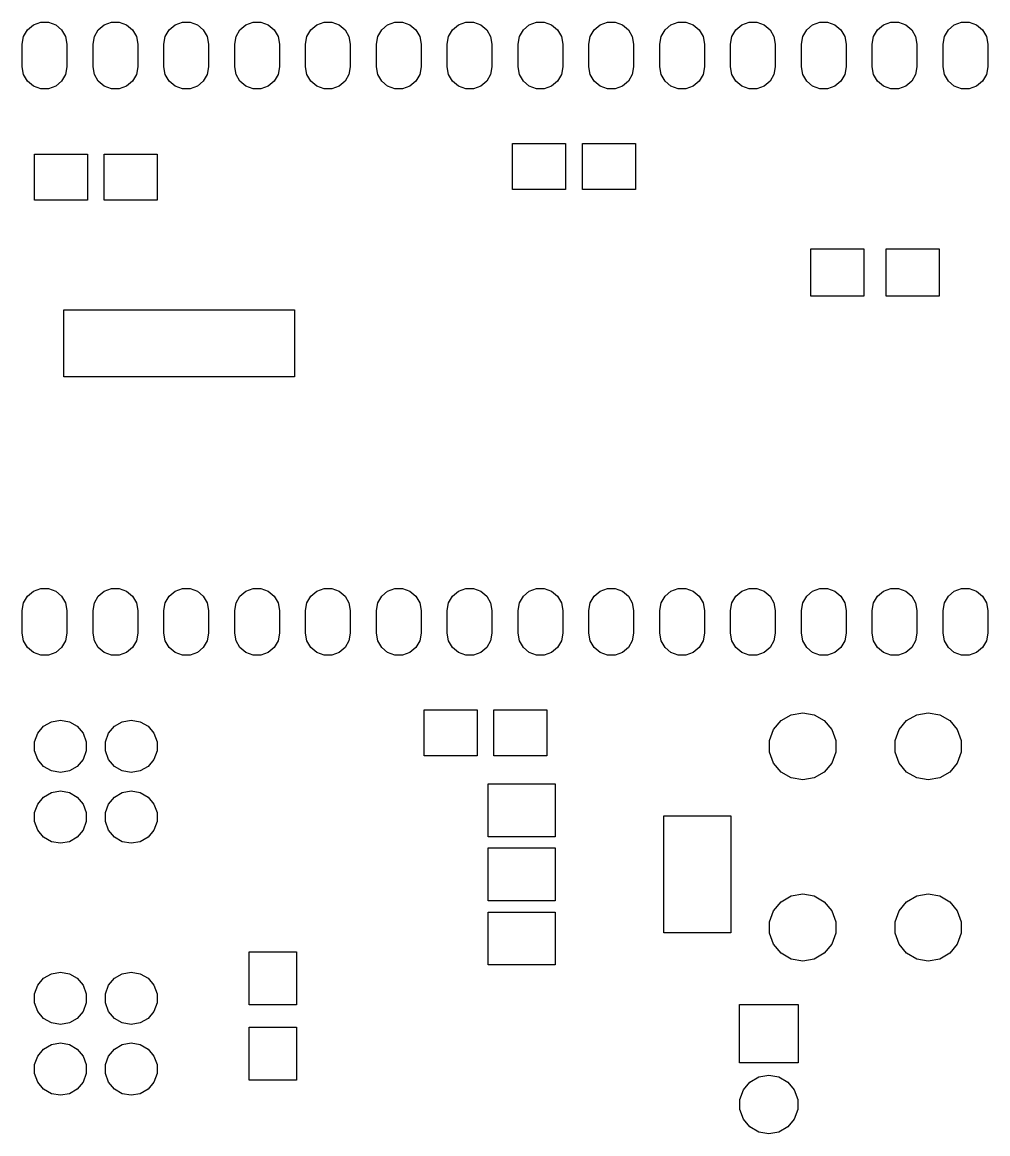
# Model space of a CAD drawing. Extents: x 97.7 to 162.8, y -112.8 to -72.9.
# Drawn here: x 128.17 to 162.79, y -112.81 to -72.93 of the extents above; entities that cross this region are included whole.
import ezdxf

# ---------------------------------------------------------------- set-up
doc = ezdxf.new("R2010")
doc.units = 0
doc.header["$MEASUREMENT"] = 0
doc.layers.add('BLACK', color=7, linetype='CONTINUOUS')

msp = doc.modelspace()

# ---------------------------------------------------------------- linework, layer by layer
at = {"layer": 'Black'}
for p, q in [((128.571, -73.0276), (128.833, -72.9326)), ((128.833, -72.9326), (129.11, -72.9326)), ((129.11, -72.9326), (129.371, -73.0276)), ((131.112, -73.0276), (131.373, -72.9326)), ((131.373, -72.9326), (131.65, -72.9326)), ((131.65, -72.9326), (131.911, -73.0276)), ((133.651, -73.0276), (133.913, -72.9326)), ((133.913, -72.9326), (134.19, -72.9326)), ((134.19, -72.9326), (134.451, -73.0276)), ((136.191, -73.0276), (136.453, -72.9326)), ((136.453, -72.9326), (136.73, -72.9326)), ((136.73, -72.9326), (136.992, -73.0276)), ((138.731, -73.0276), (138.993, -72.9326)), ((138.993, -72.9326), (139.27, -72.9326)), ((139.27, -72.9326), (139.531, -73.0276)), ((141.272, -73.0276), (141.533, -72.9326)), ((141.533, -72.9326), (141.81, -72.9326)), ((141.81, -72.9326), (142.071, -73.0276)), ((143.811, -73.0276), (144.073, -72.9326)), ((144.073, -72.9326), (144.35, -72.9326)), ((144.35, -72.9326), (144.612, -73.0276)), ((146.351, -73.0276), (146.613, -72.9326)), ((146.613, -72.9326), (146.89, -72.9326)), ((146.89, -72.9326), (147.151, -73.0276)), ((148.891, -73.0276), (149.153, -72.9326)), ((149.153, -72.9326), (149.43, -72.9326)), ((149.43, -72.9326), (149.691, -73.0276)), ((151.431, -73.0276), (151.693, -72.9326)), ((151.693, -72.9326), (151.97, -72.9326)), ((151.97, -72.9326), (152.231, -73.0276)), ((153.971, -73.0276), (154.233, -72.9326)), ((154.233, -72.9326), (154.51, -72.9326)), ((154.51, -72.9326), (154.772, -73.0276)), ((156.511, -73.0276), (156.773, -72.9326)), ((156.773, -72.9326), (157.05, -72.9326)), ((157.05, -72.9326), (157.311, -73.0276)), ((159.052, -73.0276), (159.313, -72.9326)), ((159.313, -72.9326), (159.59, -72.9326)), ((159.59, -72.9326), (159.851, -73.0276)), ((161.591, -73.0276), (161.853, -72.9326)), ((161.853, -72.9326), (162.13, -72.9326)), ((162.13, -72.9326), (162.391, -73.0276)), ((128.22, -73.4468), (128.359, -73.2062)), ((128.359, -73.2062), (128.571, -73.0276)), ((129.371, -73.0276), (129.584, -73.2062)), ((129.584, -73.2062), (129.723, -73.4468)), ((130.76, -73.4468), (130.899, -73.2062)), ((130.899, -73.2062), (131.112, -73.0276)), ((131.911, -73.0276), (132.124, -73.2062)), ((132.124, -73.2062), (132.263, -73.4468)), ((133.3, -73.4468), (133.439, -73.2062)), ((133.439, -73.2062), (133.651, -73.0276)), ((134.451, -73.0276), (134.664, -73.2062)), ((134.664, -73.2062), (134.803, -73.4468)), ((135.84, -73.4468), (135.979, -73.2062)), ((135.979, -73.2062), (136.191, -73.0276)), ((136.992, -73.0276), (137.204, -73.2062)), ((137.204, -73.2062), (137.343, -73.4468)), ((138.38, -73.4468), (138.519, -73.2062)), ((138.519, -73.2062), (138.731, -73.0276)), ((139.531, -73.0276), (139.744, -73.2062)), ((139.744, -73.2062), (139.883, -73.4468)), ((140.92, -73.4468), (141.059, -73.2062)), ((141.059, -73.2062), (141.272, -73.0276)), ((142.071, -73.0276), (142.284, -73.2062)), ((142.284, -73.2062), (142.423, -73.4468)), ((143.46, -73.4468), (143.599, -73.2062)), ((143.599, -73.2062), (143.811, -73.0276)), ((144.612, -73.0276), (144.824, -73.2062)), ((144.824, -73.2062), (144.963, -73.4468)), ((146, -73.4468), (146.139, -73.2062)), ((146.139, -73.2062), (146.351, -73.0276)), ((147.151, -73.0276), (147.364, -73.2062)), ((147.364, -73.2062), (147.503, -73.4468)), ((148.54, -73.4468), (148.679, -73.2062)), ((148.679, -73.2062), (148.891, -73.0276)), ((149.691, -73.0276), (149.904, -73.2062)), ((149.904, -73.2062), (150.043, -73.4468)), ((151.08, -73.4468), (151.219, -73.2062)), ((151.219, -73.2062), (151.431, -73.0276)), ((152.231, -73.0276), (152.444, -73.2062)), ((152.444, -73.2062), (152.583, -73.4468)), ((153.62, -73.4468), (153.759, -73.2062)), ((153.759, -73.2062), (153.971, -73.0276)), ((154.772, -73.0276), (154.984, -73.2062)), ((154.984, -73.2062), (155.123, -73.4468)), ((156.16, -73.4468), (156.299, -73.2062)), ((156.299, -73.2062), (156.511, -73.0276)), ((157.311, -73.0276), (157.524, -73.2062)), ((157.524, -73.2062), (157.663, -73.4468)), ((158.7, -73.4468), (158.839, -73.2062)), ((158.839, -73.2062), (159.052, -73.0276)), ((159.851, -73.0276), (160.064, -73.2062)), ((160.064, -73.2062), (160.203, -73.4468)), ((161.24, -73.4468), (161.379, -73.2062)), ((161.379, -73.2062), (161.591, -73.0276)), ((162.391, -73.0276), (162.604, -73.2062)), ((162.604, -73.2062), (162.743, -73.4468)), ((128.171, -73.7204), (128.22, -73.4468)), ((128.171, -74.5296), (128.171, -73.7204)), ((129.723, -73.4468), (129.772, -73.7204)), ((129.772, -73.7204), (129.772, -74.5296)), ((130.712, -73.7204), (130.76, -73.4468)), ((130.712, -74.5296), (130.712, -73.7204)), ((132.263, -73.4468), (132.311, -73.7204)), ((132.311, -73.7204), (132.311, -74.5296)), ((133.251, -73.7204), (133.3, -73.4468)), ((133.251, -74.5296), (133.251, -73.7204)), ((134.803, -73.4468), (134.851, -73.7204)), ((134.851, -73.7204), (134.851, -74.5296)), ((135.791, -73.7204), (135.84, -73.4468)), ((135.791, -74.5296), (135.791, -73.7204)), ((137.343, -73.4468), (137.392, -73.7204)), ((137.392, -73.7204), (137.392, -74.5296)), ((138.332, -73.7204), (138.38, -73.4468)), ((138.332, -74.5296), (138.332, -73.7204)), ((139.883, -73.4468), (139.931, -73.7204)), ((139.931, -73.7204), (139.931, -74.5296)), ((140.871, -73.7204), (140.92, -73.4468)), ((140.871, -74.5296), (140.871, -73.7204)), ((142.423, -73.4468), (142.471, -73.7204)), ((142.471, -73.7204), (142.471, -74.5296)), ((143.411, -73.7204), (143.46, -73.4468)), ((143.411, -74.5296), (143.411, -73.7204)), ((144.963, -73.4468), (145.011, -73.7204)), ((145.011, -73.7204), (145.011, -74.5296)), ((145.951, -73.7204), (146, -73.4468)), ((145.951, -74.5296), (145.951, -73.7204)), ((147.503, -73.4468), (147.552, -73.7204)), ((147.552, -73.7204), (147.552, -74.5296)), ((148.492, -73.7204), (148.54, -73.4468)), ((148.492, -74.5296), (148.492, -73.7204)), ((150.043, -73.4468), (150.091, -73.7204)), ((150.091, -73.7204), (150.091, -74.5296)), ((151.031, -73.7204), (151.08, -73.4468)), ((151.031, -74.5296), (151.031, -73.7204)), ((152.583, -73.4468), (152.631, -73.7204)), ((152.631, -73.7204), (152.631, -74.5296)), ((153.571, -73.7204), (153.62, -73.4468)), ((153.571, -74.5296), (153.571, -73.7204)), ((155.123, -73.4468), (155.171, -73.7204)), ((155.171, -73.7204), (155.171, -74.5296)), ((156.112, -73.7204), (156.16, -73.4468)), ((156.112, -74.5296), (156.112, -73.7204)), ((157.663, -73.4468), (157.712, -73.7204)), ((157.712, -73.7204), (157.712, -74.5296)), ((158.651, -73.7204), (158.7, -73.4468)), ((158.651, -74.5296), (158.651, -73.7204)), ((160.203, -73.4468), (160.251, -73.7204)), ((160.251, -73.7204), (160.251, -74.5296)), ((161.191, -73.7204), (161.24, -73.4468)), ((161.191, -74.5296), (161.191, -73.7204)), ((162.743, -73.4468), (162.791, -73.7204)), ((162.791, -73.7204), (162.791, -74.5296)), ((128.22, -74.8032), (128.171, -74.5296)), ((129.772, -74.5296), (129.723, -74.8032)), ((130.76, -74.8032), (130.712, -74.5296)), ((132.311, -74.5296), (132.263, -74.8032)), ((133.3, -74.8032), (133.251, -74.5296)), ((134.851, -74.5296), (134.803, -74.8032)), ((135.84, -74.8032), (135.791, -74.5296)), ((137.392, -74.5296), (137.343, -74.8032)), ((138.38, -74.8032), (138.332, -74.5296)), ((139.931, -74.5296), (139.883, -74.8032)), ((140.92, -74.8032), (140.871, -74.5296)), ((142.471, -74.5296), (142.423, -74.8032)), ((143.46, -74.8032), (143.411, -74.5296)), ((145.011, -74.5296), (144.963, -74.8032)), ((146, -74.8032), (145.951, -74.5296)), ((147.552, -74.5296), (147.503, -74.8032)), ((148.54, -74.8032), (148.492, -74.5296)), ((150.091, -74.5296), (150.043, -74.8032)), ((151.08, -74.8032), (151.031, -74.5296)), ((152.631, -74.5296), (152.583, -74.8032)), ((153.62, -74.8032), (153.571, -74.5296)), ((155.171, -74.5296), (155.123, -74.8032)), ((156.16, -74.8032), (156.112, -74.5296)), ((157.712, -74.5296), (157.663, -74.8032)), ((158.7, -74.8032), (158.651, -74.5296)), ((160.251, -74.5296), (160.203, -74.8032)), ((161.24, -74.8032), (161.191, -74.5296)), ((162.791, -74.5296), (162.743, -74.8032)), ((128.359, -75.0438), (128.22, -74.8032)), ((129.723, -74.8032), (129.584, -75.0438)), ((130.899, -75.0438), (130.76, -74.8032)), ((132.263, -74.8032), (132.124, -75.0438)), ((133.439, -75.0438), (133.3, -74.8032)), ((134.803, -74.8032), (134.664, -75.0438)), ((135.979, -75.0438), (135.84, -74.8032)), ((137.343, -74.8032), (137.204, -75.0438)), ((138.519, -75.0438), (138.38, -74.8032)), ((139.883, -74.8032), (139.744, -75.0438)), ((141.059, -75.0438), (140.92, -74.8032)), ((142.423, -74.8032), (142.284, -75.0438)), ((143.599, -75.0438), (143.46, -74.8032)), ((144.963, -74.8032), (144.824, -75.0438)), ((146.139, -75.0438), (146, -74.8032)), ((147.503, -74.8032), (147.364, -75.0438)), ((148.679, -75.0438), (148.54, -74.8032)), ((150.043, -74.8032), (149.904, -75.0438)), ((151.219, -75.0438), (151.08, -74.8032)), ((152.583, -74.8032), (152.444, -75.0438)), ((153.759, -75.0438), (153.62, -74.8032)), ((155.123, -74.8032), (154.984, -75.0438)), ((156.299, -75.0438), (156.16, -74.8032)), ((157.663, -74.8032), (157.524, -75.0438)), ((158.839, -75.0438), (158.7, -74.8032)), ((160.203, -74.8032), (160.064, -75.0438)), ((161.379, -75.0438), (161.24, -74.8032)), ((162.743, -74.8032), (162.604, -75.0438)), ((128.571, -75.2224), (128.359, -75.0438)), ((128.833, -75.3174), (128.571, -75.2224)), ((129.11, -75.3174), (128.833, -75.3174)), ((129.371, -75.2224), (129.11, -75.3174)), ((129.584, -75.0438), (129.371, -75.2224)), ((131.112, -75.2224), (130.899, -75.0438)), ((131.373, -75.3174), (131.112, -75.2224)), ((131.65, -75.3174), (131.373, -75.3174)), ((131.911, -75.2224), (131.65, -75.3174)), ((132.124, -75.0438), (131.911, -75.2224)), ((133.651, -75.2224), (133.439, -75.0438)), ((133.913, -75.3174), (133.651, -75.2224)), ((134.19, -75.3174), (133.913, -75.3174)), ((134.451, -75.2224), (134.19, -75.3174)), ((134.664, -75.0438), (134.451, -75.2224)), ((136.191, -75.2224), (135.979, -75.0438)), ((136.453, -75.3174), (136.191, -75.2224)), ((136.73, -75.3174), (136.453, -75.3174)), ((136.992, -75.2224), (136.73, -75.3174)), ((137.204, -75.0438), (136.992, -75.2224)), ((138.731, -75.2224), (138.519, -75.0438)), ((138.993, -75.3174), (138.731, -75.2224)), ((139.27, -75.3174), (138.993, -75.3174)), ((139.531, -75.2224), (139.27, -75.3174)), ((139.744, -75.0438), (139.531, -75.2224)), ((141.272, -75.2224), (141.059, -75.0438)), ((141.533, -75.3174), (141.272, -75.2224)), ((141.81, -75.3174), (141.533, -75.3174)), ((142.071, -75.2224), (141.81, -75.3174)), ((142.284, -75.0438), (142.071, -75.2224)), ((143.811, -75.2224), (143.599, -75.0438)), ((144.073, -75.3174), (143.811, -75.2224)), ((144.35, -75.3174), (144.073, -75.3174)), ((144.612, -75.2224), (144.35, -75.3174)), ((144.824, -75.0438), (144.612, -75.2224)), ((146.351, -75.2224), (146.139, -75.0438)), ((146.613, -75.3174), (146.351, -75.2224)), ((146.89, -75.3174), (146.613, -75.3174)), ((147.151, -75.2224), (146.89, -75.3174)), ((147.364, -75.0438), (147.151, -75.2224)), ((148.891, -75.2224), (148.679, -75.0438)), ((149.153, -75.3174), (148.891, -75.2224)), ((149.43, -75.3174), (149.153, -75.3174)), ((149.691, -75.2224), (149.43, -75.3174)), ((149.904, -75.0438), (149.691, -75.2224)), ((151.431, -75.2224), (151.219, -75.0438)), ((151.693, -75.3174), (151.431, -75.2224)), ((151.97, -75.3174), (151.693, -75.3174)), ((152.231, -75.2224), (151.97, -75.3174)), ((152.444, -75.0438), (152.231, -75.2224)), ((153.971, -75.2224), (153.759, -75.0438)), ((154.233, -75.3174), (153.971, -75.2224)), ((154.51, -75.3174), (154.233, -75.3174)), ((154.772, -75.2224), (154.51, -75.3174)), ((154.984, -75.0438), (154.772, -75.2224)), ((156.511, -75.2224), (156.299, -75.0438)), ((156.773, -75.3174), (156.511, -75.2224)), ((157.05, -75.3174), (156.773, -75.3174)), ((157.311, -75.2224), (157.05, -75.3174)), ((157.524, -75.0438), (157.311, -75.2224)), ((159.052, -75.2224), (158.839, -75.0438)), ((159.313, -75.3174), (159.052, -75.2224)), ((159.59, -75.3174), (159.313, -75.3174)), ((159.851, -75.2224), (159.59, -75.3174)), ((160.064, -75.0438), (159.851, -75.2224)), ((161.591, -75.2224), (161.379, -75.0438)), ((161.853, -75.3174), (161.591, -75.2224)), ((162.13, -75.3174), (161.853, -75.3174)), ((162.391, -75.2224), (162.13, -75.3174)), ((162.604, -75.0438), (162.391, -75.2224)), ((145.755, -78.93), (145.755, -77.28)), ((145.755, -77.28), (147.655, -77.28)), ((147.655, -77.28), (147.655, -78.93)), ((148.255, -78.93), (148.255, -77.28)), ((148.255, -77.28), (150.155, -77.28)), ((150.155, -77.28), (150.155, -78.93)), ((128.61, -79.311), (128.61, -77.661)), ((128.61, -77.661), (130.51, -77.661)), ((130.51, -77.661), (130.51, -79.311)), ((131.11, -79.311), (131.11, -77.661)), ((131.11, -77.661), (133.01, -77.661)), ((133.01, -77.661), (133.01, -79.311)), ((147.655, -78.93), (145.755, -78.93)), ((150.155, -78.93), (148.255, -78.93)), ((130.51, -79.311), (128.61, -79.311)), ((133.01, -79.311), (131.11, -79.311)), ((156.45, -82.765), (156.45, -81.065)), ((156.45, -81.065), (158.35, -81.065)), ((158.35, -81.065), (158.35, -82.765)), ((159.15, -82.765), (159.15, -81.065)), ((159.15, -81.065), (161.05, -81.065)), ((161.05, -81.065), (161.05, -82.765)), ((158.35, -82.765), (156.45, -82.765)), ((161.05, -82.765), (159.15, -82.765)), ((129.657, -85.655), (129.657, -83.255)), ((129.657, -83.255), (137.933, -83.255)), ((137.933, -83.255), (137.933, -85.655)), ((137.933, -85.655), (129.657, -85.655)), ((128.571, -93.3476), (128.833, -93.2526)), ((128.833, -93.2526), (129.11, -93.2526)), ((129.11, -93.2526), (129.371, -93.3476)), ((131.112, -93.3476), (131.373, -93.2526)), ((131.373, -93.2526), (131.65, -93.2526)), ((131.65, -93.2526), (131.911, -93.3476)), ((133.651, -93.3476), (133.913, -93.2526)), ((133.913, -93.2526), (134.19, -93.2526)), ((134.19, -93.2526), (134.451, -93.3476)), ((136.191, -93.3476), (136.453, -93.2526)), ((136.453, -93.2526), (136.73, -93.2526)), ((136.73, -93.2526), (136.992, -93.3476)), ((138.731, -93.3476), (138.993, -93.2526)), ((138.993, -93.2526), (139.27, -93.2526)), ((139.27, -93.2526), (139.531, -93.3476)), ((141.272, -93.3476), (141.533, -93.2526)), ((141.533, -93.2526), (141.81, -93.2526)), ((141.81, -93.2526), (142.071, -93.3476)), ((143.811, -93.3476), (144.073, -93.2526)), ((144.073, -93.2526), (144.35, -93.2526)), ((144.35, -93.2526), (144.612, -93.3476)), ((146.351, -93.3476), (146.613, -93.2526)), ((146.613, -93.2526), (146.89, -93.2526)), ((146.89, -93.2526), (147.151, -93.3476)), ((148.891, -93.3476), (149.153, -93.2526)), ((149.153, -93.2526), (149.43, -93.2526)), ((149.43, -93.2526), (149.691, -93.3476)), ((151.431, -93.3476), (151.693, -93.2526)), ((151.693, -93.2526), (151.97, -93.2526)), ((151.97, -93.2526), (152.231, -93.3476)), ((153.971, -93.3476), (154.233, -93.2526)), ((154.233, -93.2526), (154.51, -93.2526)), ((154.51, -93.2526), (154.772, -93.3476)), ((156.511, -93.3476), (156.773, -93.2526)), ((156.773, -93.2526), (157.05, -93.2526)), ((157.05, -93.2526), (157.311, -93.3476)), ((159.052, -93.3476), (159.313, -93.2526)), ((159.313, -93.2526), (159.59, -93.2526)), ((159.59, -93.2526), (159.851, -93.3476)), ((161.591, -93.3476), (161.853, -93.2526)), ((161.853, -93.2526), (162.13, -93.2526)), ((162.13, -93.2526), (162.391, -93.3476)), ((128.22, -93.7668), (128.359, -93.5262)), ((128.359, -93.5262), (128.571, -93.3476)), ((129.371, -93.3476), (129.584, -93.5262)), ((129.584, -93.5262), (129.723, -93.7668)), ((130.76, -93.7668), (130.899, -93.5262)), ((130.899, -93.5262), (131.112, -93.3476)), ((131.911, -93.3476), (132.124, -93.5262)), ((132.124, -93.5262), (132.263, -93.7668)), ((133.3, -93.7668), (133.439, -93.5262)), ((133.439, -93.5262), (133.651, -93.3476)), ((134.451, -93.3476), (134.664, -93.5262)), ((134.664, -93.5262), (134.803, -93.7668)), ((135.84, -93.7668), (135.979, -93.5262)), ((135.979, -93.5262), (136.191, -93.3476)), ((136.992, -93.3476), (137.204, -93.5262)), ((137.204, -93.5262), (137.343, -93.7668)), ((138.38, -93.7668), (138.519, -93.5262)), ((138.519, -93.5262), (138.731, -93.3476)), ((139.531, -93.3476), (139.744, -93.5262)), ((139.744, -93.5262), (139.883, -93.7668)), ((140.92, -93.7668), (141.059, -93.5262)), ((141.059, -93.5262), (141.272, -93.3476)), ((142.071, -93.3476), (142.284, -93.5262)), ((142.284, -93.5262), (142.423, -93.7668)), ((143.46, -93.7668), (143.599, -93.5262)), ((143.599, -93.5262), (143.811, -93.3476)), ((144.612, -93.3476), (144.824, -93.5262)), ((144.824, -93.5262), (144.963, -93.7668)), ((146, -93.7668), (146.139, -93.5262)), ((146.139, -93.5262), (146.351, -93.3476)), ((147.151, -93.3476), (147.364, -93.5262)), ((147.364, -93.5262), (147.503, -93.7668)), ((148.54, -93.7668), (148.679, -93.5262)), ((148.679, -93.5262), (148.891, -93.3476)), ((149.691, -93.3476), (149.904, -93.5262)), ((149.904, -93.5262), (150.043, -93.7668)), ((151.08, -93.7668), (151.219, -93.5262)), ((151.219, -93.5262), (151.431, -93.3476)), ((152.231, -93.3476), (152.444, -93.5262)), ((152.444, -93.5262), (152.583, -93.7668)), ((153.62, -93.7668), (153.759, -93.5262)), ((153.759, -93.5262), (153.971, -93.3476)), ((154.772, -93.3476), (154.984, -93.5262)), ((154.984, -93.5262), (155.123, -93.7668)), ((156.16, -93.7668), (156.299, -93.5262)), ((156.299, -93.5262), (156.511, -93.3476)), ((157.311, -93.3476), (157.524, -93.5262)), ((157.524, -93.5262), (157.663, -93.7668)), ((158.7, -93.7668), (158.839, -93.5262)), ((158.839, -93.5262), (159.052, -93.3476)), ((159.851, -93.3476), (160.064, -93.5262)), ((160.064, -93.5262), (160.203, -93.7668)), ((161.24, -93.7668), (161.379, -93.5262)), ((161.379, -93.5262), (161.591, -93.3476)), ((162.391, -93.3476), (162.604, -93.5262)), ((162.604, -93.5262), (162.743, -93.7668)), ((128.171, -94.0404), (128.22, -93.7668)), ((128.171, -94.8496), (128.171, -94.0404)), ((129.723, -93.7668), (129.772, -94.0404)), ((129.772, -94.0404), (129.772, -94.8496)), ((130.712, -94.0404), (130.76, -93.7668)), ((130.712, -94.8496), (130.712, -94.0404)), ((132.263, -93.7668), (132.311, -94.0404)), ((132.311, -94.0404), (132.311, -94.8496)), ((133.251, -94.0404), (133.3, -93.7668)), ((133.251, -94.8496), (133.251, -94.0404)), ((134.803, -93.7668), (134.851, -94.0404)), ((134.851, -94.0404), (134.851, -94.8496)), ((135.791, -94.0404), (135.84, -93.7668)), ((135.791, -94.8496), (135.791, -94.0404)), ((137.343, -93.7668), (137.392, -94.0404)), ((137.392, -94.0404), (137.392, -94.8496)), ((138.332, -94.0404), (138.38, -93.7668)), ((138.332, -94.8496), (138.332, -94.0404)), ((139.883, -93.7668), (139.931, -94.0404)), ((139.931, -94.0404), (139.931, -94.8496)), ((140.871, -94.0404), (140.92, -93.7668)), ((140.871, -94.8496), (140.871, -94.0404)), ((142.423, -93.7668), (142.471, -94.0404)), ((142.471, -94.0404), (142.471, -94.8496)), ((143.411, -94.0404), (143.46, -93.7668)), ((143.411, -94.8496), (143.411, -94.0404)), ((144.963, -93.7668), (145.011, -94.0404)), ((145.011, -94.0404), (145.011, -94.8496)), ((145.951, -94.0404), (146, -93.7668)), ((145.951, -94.8496), (145.951, -94.0404)), ((147.503, -93.7668), (147.552, -94.0404)), ((147.552, -94.0404), (147.552, -94.8496)), ((148.492, -94.0404), (148.54, -93.7668)), ((148.492, -94.8496), (148.492, -94.0404)), ((150.043, -93.7668), (150.091, -94.0404)), ((150.091, -94.0404), (150.091, -94.8496)), ((151.031, -94.0404), (151.08, -93.7668)), ((151.031, -94.8496), (151.031, -94.0404)), ((152.583, -93.7668), (152.631, -94.0404)), ((152.631, -94.0404), (152.631, -94.8496)), ((153.571, -94.0404), (153.62, -93.7668)), ((153.571, -94.8496), (153.571, -94.0404)), ((155.123, -93.7668), (155.171, -94.0404)), ((155.171, -94.0404), (155.171, -94.8496)), ((156.112, -94.0404), (156.16, -93.7668)), ((156.112, -94.8496), (156.112, -94.0404)), ((157.663, -93.7668), (157.712, -94.0404)), ((157.712, -94.0404), (157.712, -94.8496)), ((158.651, -94.0404), (158.7, -93.7668)), ((158.651, -94.8496), (158.651, -94.0404)), ((160.203, -93.7668), (160.251, -94.0404)), ((160.251, -94.0404), (160.251, -94.8496)), ((161.191, -94.0404), (161.24, -93.7668)), ((161.191, -94.8496), (161.191, -94.0404)), ((162.743, -93.7668), (162.791, -94.0404)), ((162.791, -94.0404), (162.791, -94.8496)), ((128.22, -95.1232), (128.171, -94.8496)), ((129.772, -94.8496), (129.723, -95.1232)), ((130.76, -95.1232), (130.712, -94.8496)), ((132.311, -94.8496), (132.263, -95.1232)), ((133.3, -95.1232), (133.251, -94.8496)), ((134.851, -94.8496), (134.803, -95.1232)), ((135.84, -95.1232), (135.791, -94.8496)), ((137.392, -94.8496), (137.343, -95.1232)), ((138.38, -95.1232), (138.332, -94.8496)), ((139.931, -94.8496), (139.883, -95.1232)), ((140.92, -95.1232), (140.871, -94.8496)), ((142.471, -94.8496), (142.423, -95.1232)), ((143.46, -95.1232), (143.411, -94.8496)), ((145.011, -94.8496), (144.963, -95.1232)), ((146, -95.1232), (145.951, -94.8496)), ((147.552, -94.8496), (147.503, -95.1232)), ((148.54, -95.1232), (148.492, -94.8496)), ((150.091, -94.8496), (150.043, -95.1232)), ((151.08, -95.1232), (151.031, -94.8496)), ((152.631, -94.8496), (152.583, -95.1232)), ((153.62, -95.1232), (153.571, -94.8496)), ((155.171, -94.8496), (155.123, -95.1232)), ((156.16, -95.1232), (156.112, -94.8496)), ((157.712, -94.8496), (157.663, -95.1232)), ((158.7, -95.1232), (158.651, -94.8496)), ((160.251, -94.8496), (160.203, -95.1232)), ((161.24, -95.1232), (161.191, -94.8496)), ((162.791, -94.8496), (162.743, -95.1232)), ((128.359, -95.3638), (128.22, -95.1232)), ((129.723, -95.1232), (129.584, -95.3638)), ((130.899, -95.3638), (130.76, -95.1232)), ((132.263, -95.1232), (132.124, -95.3638)), ((133.439, -95.3638), (133.3, -95.1232)), ((134.803, -95.1232), (134.664, -95.3638)), ((135.979, -95.3638), (135.84, -95.1232)), ((137.343, -95.1232), (137.204, -95.3638)), ((138.519, -95.3638), (138.38, -95.1232)), ((139.883, -95.1232), (139.744, -95.3638)), ((141.059, -95.3638), (140.92, -95.1232)), ((142.423, -95.1232), (142.284, -95.3638)), ((143.599, -95.3638), (143.46, -95.1232)), ((144.963, -95.1232), (144.824, -95.3638)), ((146.139, -95.3638), (146, -95.1232)), ((147.503, -95.1232), (147.364, -95.3638)), ((148.679, -95.3638), (148.54, -95.1232)), ((150.043, -95.1232), (149.904, -95.3638)), ((151.219, -95.3638), (151.08, -95.1232)), ((152.583, -95.1232), (152.444, -95.3638)), ((153.759, -95.3638), (153.62, -95.1232)), ((155.123, -95.1232), (154.984, -95.3638)), ((156.299, -95.3638), (156.16, -95.1232)), ((157.663, -95.1232), (157.524, -95.3638)), ((158.839, -95.3638), (158.7, -95.1232)), ((160.203, -95.1232), (160.064, -95.3638)), ((161.379, -95.3638), (161.24, -95.1232)), ((162.743, -95.1232), (162.604, -95.3638)), ((128.571, -95.5424), (128.359, -95.3638)), ((128.833, -95.6374), (128.571, -95.5424)), ((129.11, -95.6374), (128.833, -95.6374)), ((129.371, -95.5424), (129.11, -95.6374)), ((129.584, -95.3638), (129.371, -95.5424)), ((131.112, -95.5424), (130.899, -95.3638)), ((131.373, -95.6374), (131.112, -95.5424)), ((131.65, -95.6374), (131.373, -95.6374)), ((131.911, -95.5424), (131.65, -95.6374)), ((132.124, -95.3638), (131.911, -95.5424)), ((133.651, -95.5424), (133.439, -95.3638)), ((133.913, -95.6374), (133.651, -95.5424)), ((134.19, -95.6374), (133.913, -95.6374)), ((134.451, -95.5424), (134.19, -95.6374)), ((134.664, -95.3638), (134.451, -95.5424)), ((136.191, -95.5424), (135.979, -95.3638)), ((136.453, -95.6374), (136.191, -95.5424)), ((136.73, -95.6374), (136.453, -95.6374)), ((136.992, -95.5424), (136.73, -95.6374)), ((137.204, -95.3638), (136.992, -95.5424)), ((138.731, -95.5424), (138.519, -95.3638)), ((138.993, -95.6374), (138.731, -95.5424)), ((139.27, -95.6374), (138.993, -95.6374)), ((139.531, -95.5424), (139.27, -95.6374)), ((139.744, -95.3638), (139.531, -95.5424)), ((141.272, -95.5424), (141.059, -95.3638)), ((141.533, -95.6374), (141.272, -95.5424)), ((141.81, -95.6374), (141.533, -95.6374)), ((142.071, -95.5424), (141.81, -95.6374)), ((142.284, -95.3638), (142.071, -95.5424)), ((143.811, -95.5424), (143.599, -95.3638)), ((144.073, -95.6374), (143.811, -95.5424)), ((144.35, -95.6374), (144.073, -95.6374)), ((144.612, -95.5424), (144.35, -95.6374)), ((144.824, -95.3638), (144.612, -95.5424)), ((146.351, -95.5424), (146.139, -95.3638)), ((146.613, -95.6374), (146.351, -95.5424)), ((146.89, -95.6374), (146.613, -95.6374)), ((147.151, -95.5424), (146.89, -95.6374)), ((147.364, -95.3638), (147.151, -95.5424)), ((148.891, -95.5424), (148.679, -95.3638)), ((149.153, -95.6374), (148.891, -95.5424)), ((149.43, -95.6374), (149.153, -95.6374)), ((149.691, -95.5424), (149.43, -95.6374)), ((149.904, -95.3638), (149.691, -95.5424)), ((151.431, -95.5424), (151.219, -95.3638)), ((151.693, -95.6374), (151.431, -95.5424)), ((151.97, -95.6374), (151.693, -95.6374)), ((152.231, -95.5424), (151.97, -95.6374)), ((152.444, -95.3638), (152.231, -95.5424)), ((153.971, -95.5424), (153.759, -95.3638)), ((154.233, -95.6374), (153.971, -95.5424)), ((154.51, -95.6374), (154.233, -95.6374)), ((154.772, -95.5424), (154.51, -95.6374)), ((154.984, -95.3638), (154.772, -95.5424)), ((156.511, -95.5424), (156.299, -95.3638)), ((156.773, -95.6374), (156.511, -95.5424)), ((157.05, -95.6374), (156.773, -95.6374)), ((157.311, -95.5424), (157.05, -95.6374)), ((157.524, -95.3638), (157.311, -95.5424)), ((159.052, -95.5424), (158.839, -95.3638)), ((159.313, -95.6374), (159.052, -95.5424)), ((159.59, -95.6374), (159.313, -95.6374)), ((159.851, -95.5424), (159.59, -95.6374)), ((160.064, -95.3638), (159.851, -95.5424)), ((161.591, -95.5424), (161.379, -95.3638)), ((161.853, -95.6374), (161.591, -95.5424)), ((162.13, -95.6374), (161.853, -95.6374)), ((162.391, -95.5424), (162.13, -95.6374)), ((162.604, -95.3638), (162.391, -95.5424)), ((142.58, -99.25), (142.58, -97.6)), ((142.58, -97.6), (144.48, -97.6)), ((144.48, -97.6), (144.48, -99.25)), ((145.08, -99.25), (145.08, -97.6)), ((145.08, -97.6), (146.98, -97.6)), ((146.98, -97.6), (146.98, -99.25)), ((128.937, -98.191), (129.219, -98.028)), ((129.219, -98.028), (129.54, -97.9714)), ((129.54, -97.9714), (129.861, -98.028)), ((129.861, -98.028), (130.143, -98.191)), ((131.477, -98.191), (131.759, -98.028)), ((131.759, -98.028), (132.08, -97.9714)), ((132.08, -97.9714), (132.401, -98.028)), ((132.401, -98.028), (132.683, -98.191)), ((155.112, -98.3077), (155.381, -97.9872)), ((155.381, -97.9872), (155.743, -97.7781)), ((155.743, -97.7781), (156.155, -97.7054)), ((156.155, -97.7054), (156.567, -97.7781)), ((156.567, -97.7781), (156.929, -97.9872)), ((156.929, -97.9872), (157.198, -98.3077)), ((159.612, -98.3077), (159.881, -97.9872)), ((159.881, -97.9872), (160.243, -97.7781)), ((160.243, -97.7781), (160.655, -97.7054)), ((160.655, -97.7054), (161.067, -97.7781)), ((161.067, -97.7781), (161.429, -97.9872)), ((161.429, -97.9872), (161.698, -98.3077)), ((128.616, -98.747), (128.727, -98.4407)), ((128.727, -98.4407), (128.937, -98.191)), ((130.143, -98.191), (130.353, -98.4407)), ((130.353, -98.4407), (130.464, -98.747)), ((131.156, -98.747), (131.267, -98.4407)), ((131.267, -98.4407), (131.477, -98.191)), ((132.683, -98.191), (132.893, -98.4407)), ((132.893, -98.4407), (133.004, -98.747)), ((154.969, -98.7008), (155.112, -98.3077)), ((157.198, -98.3077), (157.341, -98.7008)), ((159.469, -98.7008), (159.612, -98.3077)), ((161.698, -98.3077), (161.841, -98.7008)), ((128.616, -99.073), (128.616, -98.747)), ((130.464, -98.747), (130.464, -99.073)), ((131.156, -99.073), (131.156, -98.747)), ((133.004, -98.747), (133.004, -99.073)), ((154.969, -99.1192), (154.969, -98.7008)), ((157.341, -98.7008), (157.341, -99.1192)), ((159.469, -99.1192), (159.469, -98.7008)), ((161.841, -98.7008), (161.841, -99.1192)), ((128.727, -99.3793), (128.616, -99.073)), ((130.464, -99.073), (130.353, -99.3793)), ((131.267, -99.3793), (131.156, -99.073)), ((133.004, -99.073), (132.893, -99.3793)), ((144.48, -99.25), (142.58, -99.25)), ((146.98, -99.25), (145.08, -99.25)), ((155.112, -99.5123), (154.969, -99.1192)), ((157.341, -99.1192), (157.198, -99.5123)), ((159.612, -99.5123), (159.469, -99.1192)), ((161.841, -99.1192), (161.698, -99.5123)), ((128.937, -99.629), (128.727, -99.3793)), ((129.219, -99.792), (128.937, -99.629)), ((130.143, -99.629), (129.861, -99.792)), ((130.353, -99.3793), (130.143, -99.629)), ((131.477, -99.629), (131.267, -99.3793)), ((131.759, -99.792), (131.477, -99.629)), ((132.683, -99.629), (132.401, -99.792)), ((132.893, -99.3793), (132.683, -99.629)), ((155.381, -99.8328), (155.112, -99.5123)), ((157.198, -99.5123), (156.929, -99.8328)), ((159.881, -99.8328), (159.612, -99.5123)), ((161.698, -99.5123), (161.429, -99.8328)), ((129.54, -99.8486), (129.219, -99.792)), ((129.861, -99.792), (129.54, -99.8486)), ((132.08, -99.8486), (131.759, -99.792)), ((132.401, -99.792), (132.08, -99.8486)), ((155.743, -100.042), (155.381, -99.8328)), ((156.155, -100.115), (155.743, -100.042)), ((156.567, -100.042), (156.155, -100.115)), ((156.929, -99.8328), (156.567, -100.042)), ((160.243, -100.042), (159.881, -99.8328)), ((160.655, -100.115), (160.243, -100.042)), ((161.067, -100.042), (160.655, -100.115)), ((161.429, -99.8328), (161.067, -100.042)), ((144.875, -102.155), (144.875, -100.255)), ((144.875, -100.255), (147.275, -100.255)), ((147.275, -100.255), (147.275, -102.155)), ((128.727, -100.981), (128.937, -100.731)), ((128.937, -100.731), (129.219, -100.568)), ((129.219, -100.568), (129.54, -100.511)), ((129.54, -100.511), (129.861, -100.568)), ((129.861, -100.568), (130.143, -100.731)), ((130.143, -100.731), (130.353, -100.981)), ((131.267, -100.981), (131.477, -100.731)), ((131.477, -100.731), (131.759, -100.568)), ((131.759, -100.568), (132.08, -100.511)), ((132.08, -100.511), (132.401, -100.568)), ((132.401, -100.568), (132.683, -100.731)), ((132.683, -100.731), (132.893, -100.981)), ((128.616, -101.287), (128.727, -100.981)), ((128.616, -101.613), (128.616, -101.287)), ((130.353, -100.981), (130.464, -101.287)), ((130.464, -101.287), (130.464, -101.613)), ((131.156, -101.287), (131.267, -100.981)), ((131.156, -101.613), (131.156, -101.287)), ((132.893, -100.981), (133.004, -101.287)), ((133.004, -101.287), (133.004, -101.613)), ((128.727, -101.919), (128.616, -101.613)), ((130.464, -101.613), (130.353, -101.919)), ((131.267, -101.919), (131.156, -101.613)), ((133.004, -101.613), (132.893, -101.919)), ((151.175, -105.605), (151.175, -101.405)), ((151.175, -101.405), (153.575, -101.405)), ((153.575, -101.405), (153.575, -105.605)), ((128.937, -102.169), (128.727, -101.919)), ((130.353, -101.919), (130.143, -102.169)), ((131.477, -102.169), (131.267, -101.919)), ((132.893, -101.919), (132.683, -102.169)), ((129.219, -102.332), (128.937, -102.169)), ((129.54, -102.389), (129.219, -102.332)), ((129.861, -102.332), (129.54, -102.389)), ((130.143, -102.169), (129.861, -102.332)), ((131.759, -102.332), (131.477, -102.169)), ((132.08, -102.389), (131.759, -102.332)), ((132.401, -102.332), (132.08, -102.389)), ((132.683, -102.169), (132.401, -102.332)), ((147.275, -102.155), (144.875, -102.155)), ((144.875, -104.455), (144.875, -102.555)), ((144.875, -102.555), (147.275, -102.555)), ((147.275, -102.555), (147.275, -104.455)), ((147.275, -104.455), (144.875, -104.455)), ((155.381, -104.487), (155.743, -104.278)), ((155.743, -104.278), (156.155, -104.205)), ((156.155, -104.205), (156.567, -104.278)), ((156.567, -104.278), (156.929, -104.487)), ((159.881, -104.487), (160.243, -104.278)), ((160.243, -104.278), (160.655, -104.205)), ((160.655, -104.205), (161.067, -104.278)), ((161.067, -104.278), (161.429, -104.487)), ((144.875, -106.755), (144.875, -104.855)), ((144.875, -104.855), (147.275, -104.855)), ((147.275, -104.855), (147.275, -106.755)), ((154.969, -105.201), (155.112, -104.808)), ((155.112, -104.808), (155.381, -104.487)), ((156.929, -104.487), (157.198, -104.808)), ((157.198, -104.808), (157.341, -105.201)), ((159.469, -105.201), (159.612, -104.808)), ((159.612, -104.808), (159.881, -104.487)), ((161.429, -104.487), (161.698, -104.808)), ((161.698, -104.808), (161.841, -105.201)), ((154.969, -105.619), (154.969, -105.201)), ((157.341, -105.201), (157.341, -105.619)), ((159.469, -105.619), (159.469, -105.201)), ((161.841, -105.201), (161.841, -105.619)), ((153.575, -105.605), (151.175, -105.605)), ((155.112, -106.012), (154.969, -105.619)), ((157.341, -105.619), (157.198, -106.012)), ((159.612, -106.012), (159.469, -105.619)), ((161.841, -105.619), (161.698, -106.012)), ((155.381, -106.333), (155.112, -106.012)), ((157.198, -106.012), (156.929, -106.333)), ((159.881, -106.333), (159.612, -106.012)), ((161.698, -106.012), (161.429, -106.333)), ((136.31, -108.185), (136.31, -106.285)), ((136.31, -106.285), (138.01, -106.285)), ((138.01, -106.285), (138.01, -108.185)), ((155.743, -106.542), (155.381, -106.333)), ((156.929, -106.333), (156.567, -106.542)), ((160.243, -106.542), (159.881, -106.333)), ((161.429, -106.333), (161.067, -106.542)), ((147.275, -106.755), (144.875, -106.755)), ((156.155, -106.615), (155.743, -106.542)), ((156.567, -106.542), (156.155, -106.615)), ((160.655, -106.615), (160.243, -106.542)), ((161.067, -106.542), (160.655, -106.615)), ((128.727, -107.481), (128.937, -107.231)), ((128.937, -107.231), (129.219, -107.068)), ((129.219, -107.068), (129.54, -107.011)), ((129.54, -107.011), (129.861, -107.068)), ((129.861, -107.068), (130.143, -107.231)), ((130.143, -107.231), (130.353, -107.481)), ((131.267, -107.481), (131.477, -107.231)), ((131.477, -107.231), (131.759, -107.068)), ((131.759, -107.068), (132.08, -107.011)), ((132.08, -107.011), (132.401, -107.068)), ((132.401, -107.068), (132.683, -107.231)), ((132.683, -107.231), (132.893, -107.481)), ((128.616, -107.787), (128.727, -107.481)), ((130.353, -107.481), (130.464, -107.787)), ((131.156, -107.787), (131.267, -107.481)), ((132.893, -107.481), (133.004, -107.787)), ((128.616, -108.113), (128.616, -107.787)), ((130.464, -107.787), (130.464, -108.113)), ((131.156, -108.113), (131.156, -107.787)), ((133.004, -107.787), (133.004, -108.113)), ((128.727, -108.419), (128.616, -108.113)), ((128.937, -108.669), (128.727, -108.419)), ((130.353, -108.419), (130.143, -108.669)), ((130.464, -108.113), (130.353, -108.419)), ((131.267, -108.419), (131.156, -108.113)), ((131.477, -108.669), (131.267, -108.419)), ((132.893, -108.419), (132.683, -108.669)), ((133.004, -108.113), (132.893, -108.419)), ((138.01, -108.185), (136.31, -108.185)), ((153.89, -110.27), (153.89, -108.17)), ((153.89, -108.17), (155.99, -108.17)), ((155.99, -108.17), (155.99, -110.27)), ((129.219, -108.832), (128.937, -108.669)), ((129.54, -108.889), (129.219, -108.832)), ((129.861, -108.832), (129.54, -108.889)), ((130.143, -108.669), (129.861, -108.832)), ((131.759, -108.832), (131.477, -108.669)), ((132.08, -108.889), (131.759, -108.832)), ((132.401, -108.832), (132.08, -108.889)), ((132.683, -108.669), (132.401, -108.832)), ((136.31, -110.885), (136.31, -108.985)), ((136.31, -108.985), (138.01, -108.985)), ((138.01, -108.985), (138.01, -110.885)), ((128.937, -109.771), (129.219, -109.608)), ((129.219, -109.608), (129.54, -109.551)), ((129.54, -109.551), (129.861, -109.608)), ((129.861, -109.608), (130.143, -109.771)), ((131.477, -109.771), (131.759, -109.608)), ((131.759, -109.608), (132.08, -109.551)), ((132.08, -109.551), (132.401, -109.608)), ((132.401, -109.608), (132.683, -109.771)), ((128.616, -110.327), (128.727, -110.021)), ((128.727, -110.021), (128.937, -109.771)), ((130.143, -109.771), (130.353, -110.021)), ((130.353, -110.021), (130.464, -110.327)), ((131.156, -110.327), (131.267, -110.021)), ((131.267, -110.021), (131.477, -109.771)), ((132.683, -109.771), (132.893, -110.021)), ((132.893, -110.021), (133.004, -110.327)), ((128.616, -110.653), (128.616, -110.327)), ((130.464, -110.327), (130.464, -110.653)), ((131.156, -110.653), (131.156, -110.327)), ((133.004, -110.327), (133.004, -110.653)), ((155.99, -110.27), (153.89, -110.27)), ((128.727, -110.959), (128.616, -110.653)), ((130.464, -110.653), (130.353, -110.959)), ((131.267, -110.959), (131.156, -110.653)), ((133.004, -110.653), (132.893, -110.959)), ((154.261, -110.956), (154.577, -110.773)), ((154.577, -110.773), (154.936, -110.71)), ((154.936, -110.71), (154.944, -110.71)), ((154.944, -110.71), (155.303, -110.773)), ((155.303, -110.773), (155.619, -110.956)), ((128.937, -111.209), (128.727, -110.959)), ((129.219, -111.372), (128.937, -111.209)), ((130.143, -111.209), (129.861, -111.372)), ((130.353, -110.959), (130.143, -111.209)), ((131.477, -111.209), (131.267, -110.959)), ((131.759, -111.372), (131.477, -111.209)), ((132.683, -111.209), (132.401, -111.372)), ((132.893, -110.959), (132.683, -111.209)), ((138.01, -110.885), (136.31, -110.885)), ((153.902, -111.578), (154.027, -111.235)), ((154.027, -111.235), (154.261, -110.956)), ((155.619, -110.956), (155.853, -111.235)), ((155.853, -111.235), (155.978, -111.578)), ((129.54, -111.429), (129.219, -111.372)), ((129.861, -111.372), (129.54, -111.429)), ((132.08, -111.429), (131.759, -111.372)), ((132.401, -111.372), (132.08, -111.429)), ((153.902, -111.942), (153.902, -111.578)), ((155.978, -111.578), (155.978, -111.942)), ((154.027, -112.285), (153.902, -111.942)), ((155.978, -111.942), (155.853, -112.285)), ((154.261, -112.564), (154.027, -112.285)), ((155.853, -112.285), (155.619, -112.564)), ((154.577, -112.747), (154.261, -112.564)), ((154.936, -112.81), (154.577, -112.747)), ((154.944, -112.81), (154.936, -112.81)), ((155.303, -112.747), (154.944, -112.81)), ((155.619, -112.564), (155.303, -112.747))]:
    msp.add_line(p, q, dxfattribs=at)

doc.saveas('drawing.dxf')
